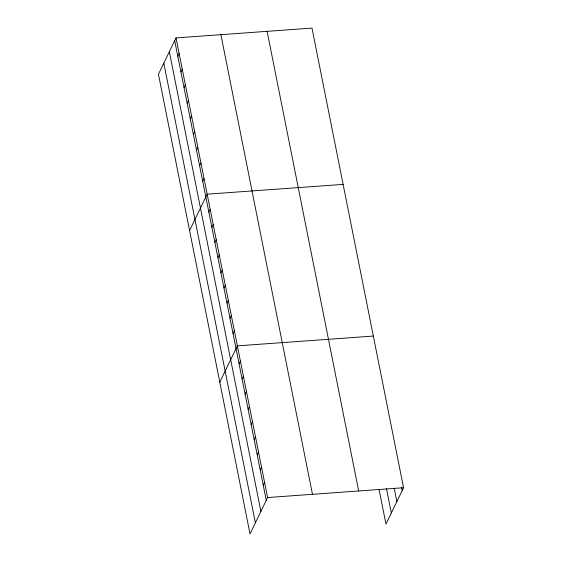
<?xml version="1.0" encoding="UTF-8"?>
<svg xmlns="http://www.w3.org/2000/svg" width="562" height="562" viewBox="0 0 562 562"><rect width="100%" height="100%" fill="white"/><g stroke="black" fill="none" stroke-linecap="round" stroke-linejoin="round"><path stroke-width="0.84" d="M176.025 37.907L158.449 74.261L250.013 533.9L267.589 497.546L176.025 37.907L311.987 28.1L403.551 487.739L385.975 524.093L379.09 489.544M177.81 56.284L179.138 53.531M180.922 71.915L182.25 69.161M184.034 87.539L185.362 84.785M187.146 103.169L188.481 100.415M190.258 118.793L191.593 116.039M193.37 134.423L194.705 131.67M196.489 150.054L197.817 147.3M199.601 165.678L200.929 162.924M202.713 181.308L204.041 178.554M189.584 230.539L207.153 194.178L343.115 184.378M208.846 212.099L210.181 209.352M211.867 227.273L213.202 224.519M214.888 242.44L216.222 239.686M217.916 257.607L219.243 254.853M220.936 272.774L222.264 270.02M223.957 287.941L225.285 285.187M226.978 303.108L228.305 300.361M229.998 318.282L231.326 315.528M233.019 333.449L234.354 330.695M219.798 382.216L237.375 345.862L373.337 336.062M239.061 363.783L240.395 361.029M242.089 378.95L243.416 376.196M245.109 394.117L246.437 391.37M248.13 409.291L249.458 406.537M251.151 424.458L252.478 421.704M254.172 439.624L255.499 436.871M257.192 454.791L258.527 452.038M260.213 469.958L261.548 467.205M263.234 485.125L264.569 482.379M267.589 497.546L403.551 487.739M401.549 487.121L402.216 490.493M394.173 488.097L396.856 501.585M386.466 488.568L391.335 513.008M267.119 31.339L358.682 490.977M220.894 34.668L312.458 494.307M174.691 40.654L266.255 500.299M169.331 51.746L260.894 511.385M163.809 63.169L255.373 522.808"/></g></svg>
